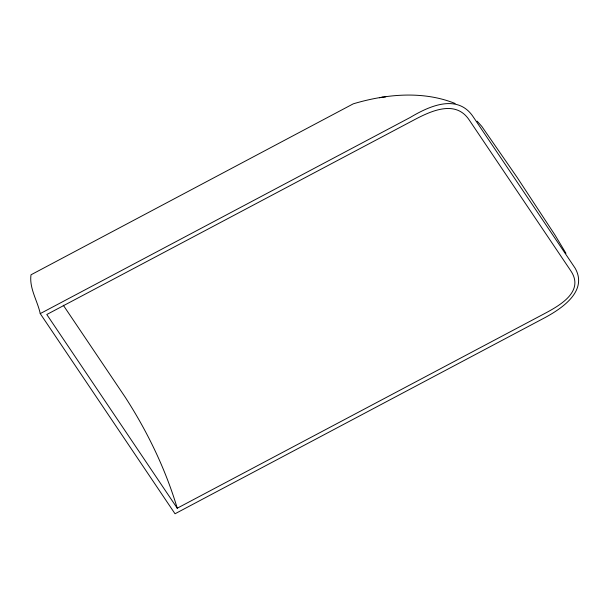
<?xml version="1.0" encoding="UTF-8"?>
<svg xmlns="http://www.w3.org/2000/svg" width="609" height="609" viewBox="0 0 609 609"><rect width="100%" height="100%" fill="white"/><g stroke="black" fill="none" stroke-linecap="round" stroke-linejoin="round"><path stroke-width="0.91" d="M40.232 313.612L410.306 117.408C429.086 106.141 457.504 93.253 473.185 116.791L575.079 268.089C588.119 290.881 562.176 308.291 545.101 317.563L175.027 513.768L40.232 313.612C37.56 300.884 29.08 288.156 31.006 274.796L353.281 103.827C385.923 94.052 422.912 90.505 455.151 103.5M177.242 508.211L542.885 314.488C558.293 306.289 585.219 292.107 570.747 270.746L469.059 119.752C454.999 98.856 429.33 111.782 412.438 120.788L46.794 314.51L177.242 508.211C165.488 468.915 147.424 431.606 125.218 397.182L63.267 305.193M382.711 97.242L379.392 97.706L385.763 96.846M477.136 121.161L481.826 126.436L517.148 177.432L554.936 234.952L565.974 253.336"/></g></svg>
